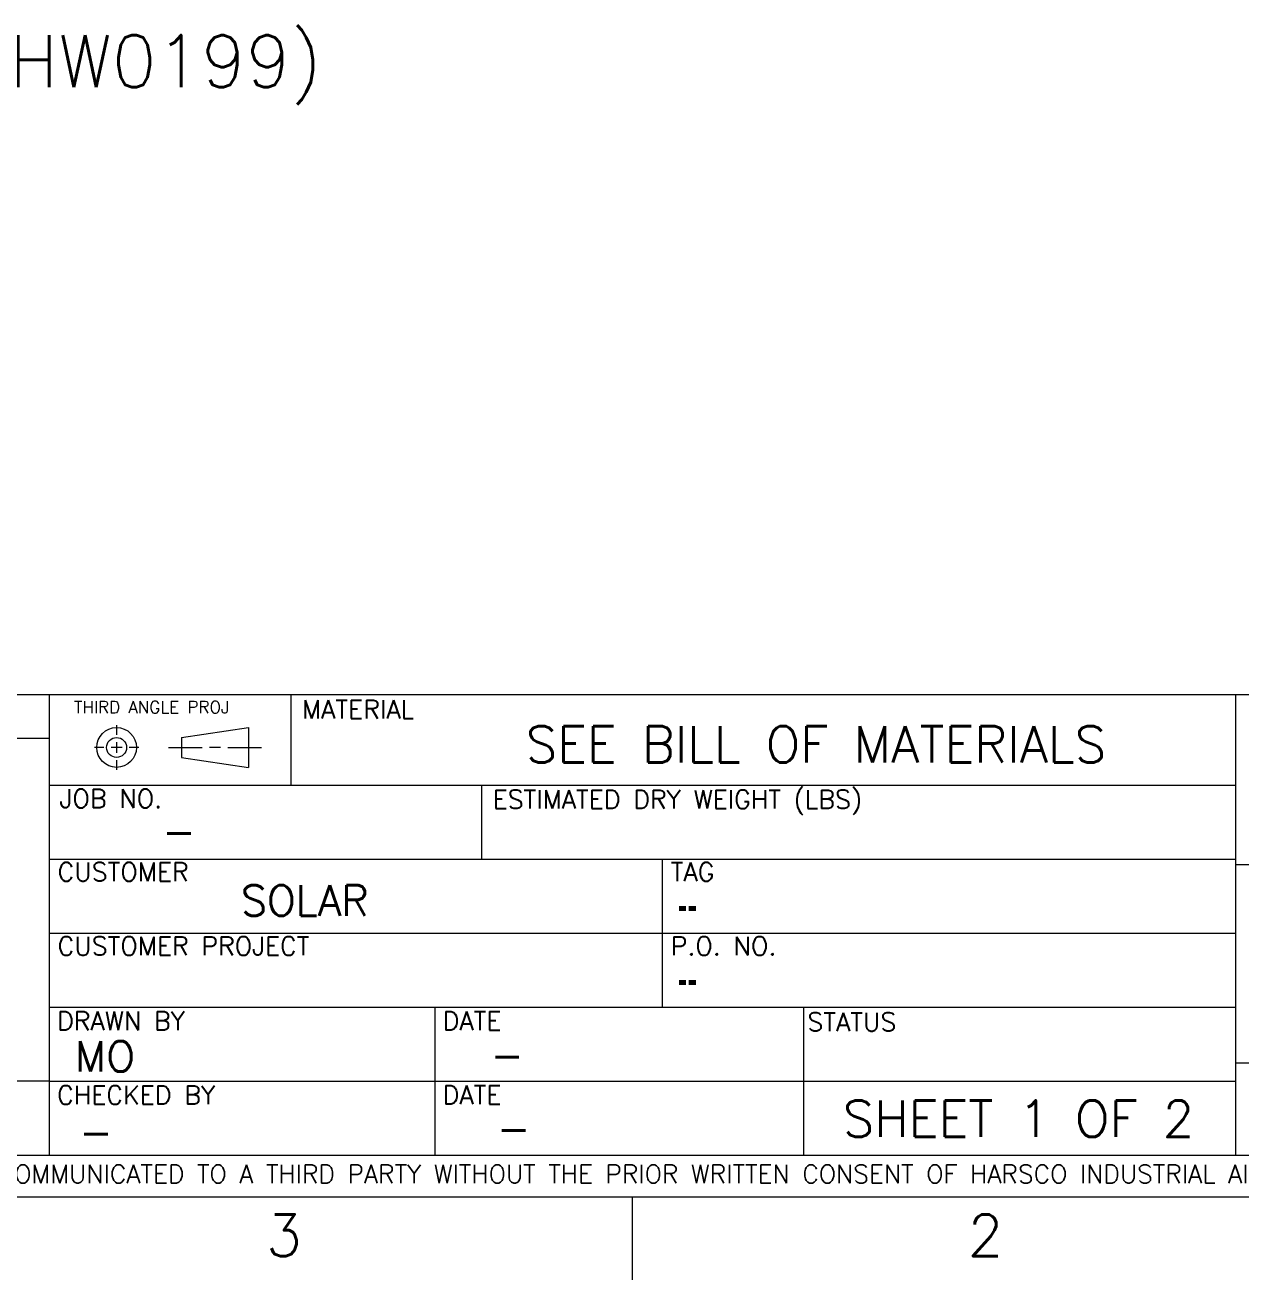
# Model space of a CAD drawing. Extents: x 47 to 273, y 294 to 439.
# Drawn here: x 190.05 to 236, y 294.33 to 341.76 of the extents above; entities that cross this region are included whole.
import ezdxf
from ezdxf.enums import TextEntityAlignment as Align

# ---------------------------------------------------------------- set-up
doc = ezdxf.new("R2010")
doc.units = 0
doc.header["$MEASUREMENT"] = 0
doc.layers.get('0').update_dxf_attribs({"linetype": 'CONTINUOUS'})
doc.layers.add('BORDER', color=5, linetype='CONTINUOUS')
doc.layers.add('TEXT', color=21, linetype='CONTINUOUS', lineweight=15)
doc.styles.add('SLDTEXTSTYLE6', font='TXT', dxfattribs={"width": 0.498595})
doc.styles.get("Standard").update_dxf_attribs({"font": 'simplex.shx'})

# ---------------------------------------------------------------- blocks, each defined once
blk = doc.blocks.new('BOM')
blk.add_attdef('PCMK', text='', height=0.1251).set_placement((0.1672, 0.1214), align=Align.MIDDLE)
for tag, p in [('QTYMTL', (0.6488, 0.0588)), ('SIZE', (1.5662, 0.0588))]:
    blk.add_attdef(tag, p, '', height=0.1251)
blk = doc.blocks.new('Block7')
at = {"color": 7, "linetype": 'Continuous', "lineweight": 0}
for p, q in [((0.0623, 0.1245), (0.0623, 0.0979)), ((0.2444, 0.0901), (0.4314, 0.1179)), ((0.4314, 0.1179), (0.4314, 0.0066)), ((0.0623, 0.0775), (0.0623, 0.047)), ((0.2444, 0.0901), (0.2444, 0.0344)), ((0.0266, 0.0623), (0, 0.0623)), ((0.0775, 0.0623), (0.047, 0.0623)), ((0.1245, 0.0623), (0.0979, 0.0623)), ((0.2077, 0.0623), (0.3022, 0.0623)), ((0.3531, 0.0623), (0.3227, 0.0623)), ((0.3736, 0.0623), (0.4681, 0.0623)), ((0.0623, 0.0266), (0.0623, 0)), ((0.2444, 0.0344), (0.4314, 0.0066))]:
    blk.add_line(p, q, dxfattribs=at)
for radius in [0.0557, 0.0279]:
    blk.add_circle((0.0623, 0.0623), radius, dxfattribs=at)
blk = doc.blocks.new('I10488', base_point=(19.6626, 0.962))
at = {"color": 7}
for tag, p, height in [('JOB', (20.5621, 0.642), 0.1), ('WEIGHT', (23.256, 0.6586), 0.1), ('CUSTOMER', (20.8203, 0.4151), 0.1), ('BY', (20.276, -0.0963), 0.1), ('DATE', (21.6383, -0.0922), 0.1), ('CHKD', (20.2895, -0.3439), 0.1), ('CHKDATE', (21.6595, -0.3326), 0.1), ('DWG', (24.4135, -0.3365), 0.12)]:
    blk.add_attdef(tag, p, '', height=height, dxfattribs=at)
for tag, height, p in [('TITLE', 0.1, (25.5534, 0.2446)), ('TITLE', 0.1, (25.5578, 0.0799)), ('REV', 0.12, (26.8569, -0.311))]:
    blk.add_attdef(tag, text='', height=height, dxfattribs=at).set_placement(p, align=Align.CENTER)
blk = doc.blocks.new('b-size border')
at = {"linetype": 'Continuous', "lineweight": 15}
for p, q in [((10.7563, 1.6468), (19.0244, 1.6468)), ((19.0244, 0.1355), (0, 0.1355)), ((0, 0), (18.9818, 0)), ((10.3816, 0), (19.0244, 0))]:
    blk.add_line(p, q, dxfattribs=at)
at = {"linetype": 'Continuous', "lineweight": 0}
for p, q in [((12.2201, 1.6468), (12.2201, 0.1355)), ((13.0132, 1.6468), (13.0132, 1.3501)), ((16.1103, 1.6468), (16.1103, 0.1355)), ((10.7563, 1.5038), (12.2201, 1.5038)), ((12.2201, 1.3501), (16.1103, 1.3501)), ((13.638, 1.3501), (13.638, 1.1072)), ((12.2201, 1.1072), (16.1103, 1.1072)), ((14.2308, 1.1072), (14.2308, 0.6214)), ((16.1103, 1.09), (19.0244, 1.09)), ((12.2201, 0.8643), (16.1103, 0.8643)), ((12.2201, 0.6214), (16.1103, 0.6214)), ((13.4858, 0.6214), (13.4858, 0.1355)), ((14.6938, 0.6214), (14.6938, 0.1355)), ((16.1103, 0.4395), (19.0244, 0.4395)), ((12.2201, 0.3785), (10.7563, 0.3785)), ((12.2201, 0.3785), (16.1103, 0.3785)), ((14.1333, -0.2728), (14.1333, 0))]:
    blk.add_line(p, q, dxfattribs=at)
at = {"linetype": 'Continuous', "xscale": 1.1707317072, "yscale": 1.1707317072, "zscale": 1.1707317072}
blk.add_blockref('Block7', (12.3687, 1.4004), dxfattribs=at)
ref = blk.add_blockref('I10488', (11.6913, 1.4685))
ref.add_attrib('JOB', '-', (12.5907, 1.1485), dxfattribs={"color": 7, "height": 0.1})
ref.add_attrib('CUSTOMER', 'SOLAR', (12.849, 0.9216), dxfattribs={"color": 7, "height": 0.1})
ref.add_attrib('BY', 'MO', (12.3047, 0.4102), dxfattribs={"color": 7, "height": 0.1})
ref.add_attrib('DATE', '-', (13.6669, 0.4143), dxfattribs={"color": 7, "height": 0.1})
ref.add_attrib('CHKD', '-', (12.3182, 0.1626), dxfattribs={"color": 7, "height": 0.1})
ref.add_attrib('CHKDATE', '-', (13.6881, 0.1739), dxfattribs={"color": 7, "height": 0.1})
ref.add_attrib('TITLE', 'MODEL 168-2Z', dxfattribs={"color": 7, "height": 0.1}).set_placement((17.582, 0.7511), align=Align.CENTER)
ref.add_attrib('TITLE', 'WALKWAY DETAILS', dxfattribs={"color": 7, "height": 0.1}).set_placement((17.5864, 0.5863), align=Align.CENTER)
ref.add_attrib('DWG', 'WLK-4', (16.4421, 0.1699), dxfattribs={"color": 7, "height": 0.12})
ref.add_attrib('REV', '0', dxfattribs={"color": 7, "height": 0.12}).set_placement((18.8856, 0.1955), align=Align.CENTER)
at = {"linetype": 'Continuous', "lineweight": 0}
for s, insert, char_height, attachment_point in [('{THIRD ANGLE PROJ}', (12.3022, 1.6255), 0.04, 1), ('MATERIAL', (13.0497, 1.6289), 0.06079, 1), ('{SEE BILL OF MATERIALS}', (14.735, 1.5437), 0.12, 2), ('JOB NO.', (12.255, 1.3363), 0.06079, 1), ('ESTIMATED DRY WEIGHT (LBS)', (13.6745, 1.3335), 0.060792, 1), ('CUSTOMER', (12.2481, 1.0957), 0.06079, 1), ('TAG', (14.2587, 1.0957), 0.06079, 1), ('CUSTOMER PROJECT', (12.2481, 0.8527), 0.060792, 1), ('P.O. NO.', (14.2587, 0.8527), 0.06079, 1), ('DRAWN BY', (12.2466, 0.607), 0.06079, 1), ('DATE', (13.5106, 0.6072), 0.06079, 1), ('STATUS', (14.7069, 0.6036), 0.06079, 1), ('CHECKED BY', (12.2466, 0.3641), 0.06079, 1), ('DATE', (13.5106, 0.3643), 0.06079, 1), ('{SHEET 1 OF 2}', (15.3991, 0.3161), 0.12, 2), ('{THIS DRAWING AND THE INFORMATION CONTAINED ON IT IS THE EXCLUSIVE PROPERTY OF HARSCO INDUSTRIAL AIR-X-CHANGERS.  INFORMATION CONTAINED ON IT SHALL NOT BE COPIED, REPRODUCED, TRANSMITTED ELECTRONICALLY, PROVIDED, OR COMMUNICATED TO A THIRD PARTY WITHOUT THE PRIOR WRITTEN CONSENT OF HARSCO INDUSTRIAL AIR-X-CHANGERS.}', (9.4087, 0.1047), 0.06, 2), ('3', (12.9319, -0.0581), 0.1364, 1), ('2', (15.2325, -0.0581), 0.1364, 1)]:
    blk.add_mtext(s, dxfattribs=dict(at, insert=insert, char_height=char_height, attachment_point=attachment_point))
at = {"linetype": 'Continuous', "lineweight": 0, "char_height": 0.14634, "attachment_point": 1, "style": 'SLDTEXTSTYLE6'}
for insert in [(14.2812, 1.0349), (14.2812, 0.792)]:
    blk.add_mtext('--', dxfattribs=dict(at, insert=insert))

msp = doc.modelspace()

# ---------------------------------------------------------------- block references
at = {"layer": 'BORDER', "ltscale": 24, "xscale": 11.52424173968439, "yscale": 11.52424173968439, "zscale": 11.52424173968439}
msp.add_blockref('b-size border', (50.12749, 297.47713), dxfattribs=at)
at = {"layer": 'TEXT', "ltscale": 24}
ref = msp.add_blockref('BOM', (85.48631, 338.48552), dxfattribs=dict(at, xscale=15.74999999999952, yscale=15.74999999999952, zscale=15.74999999999952))
ref.add_attrib('SIZE', 'SPECTRUM 3 PROOF COIL CHAIN (1/4") (2\' EACH GATE)  (HW0199)', (110.1542, 339.41179), dxfattribs={"layer": '0', "height": 1.970325})

doc.saveas('drawing.dxf')
